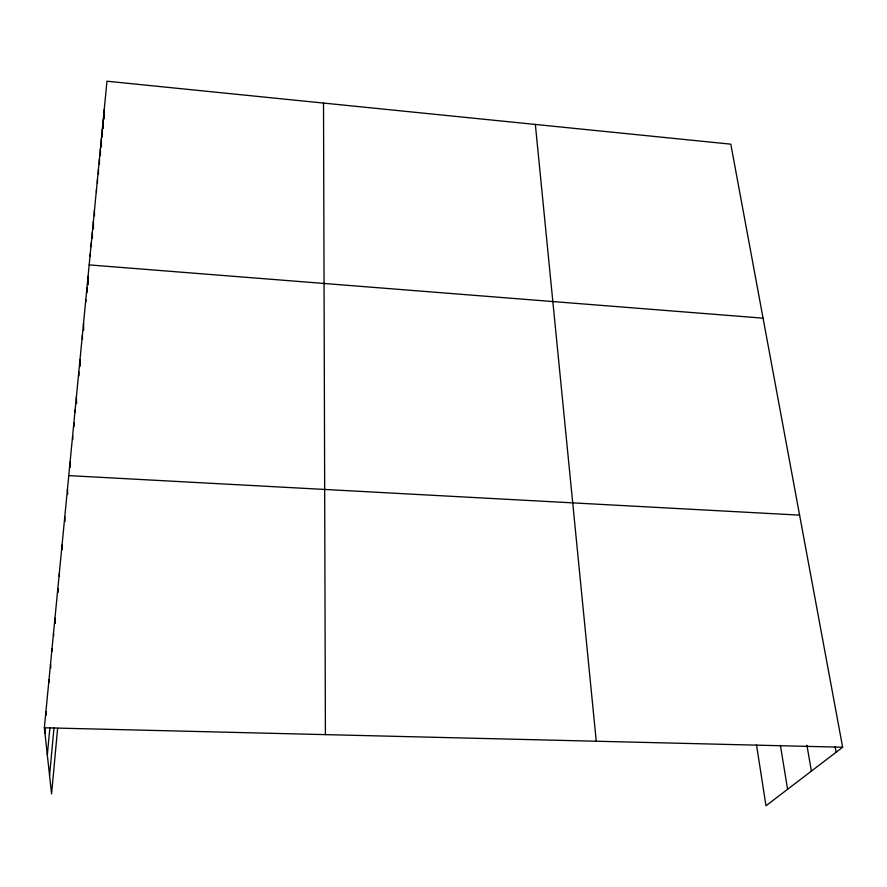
<?xml version="1.0" encoding="UTF-8"?>
<svg xmlns="http://www.w3.org/2000/svg" width="887" height="887" viewBox="0 0 887 887"><rect width="100%" height="100%" fill="white"/><g stroke="black" fill="none" stroke-linecap="round" stroke-linejoin="round"><path stroke-width="1.33" d="M57.622 728.271L51.579 793.887L44.35 727.772L106.961 81.216L730.799 144.16L842.65 747.242L765.98 805.784L756.478 744.581M47.321 754.892L49.894 727.728M49.561 775.393L54.007 727.817M44.971 733.427L45.481 728.072M44.35 727.772L842.65 747.242M68.765 475.609L799.608 515.136M89.177 264.903L763.075 318.167M835.177 746.854L836.153 752.198M806.926 745.246L811.394 771.102M780.394 745.302L787.589 789.275M45.913 711.574L46.279 715.044M535.349 124.435L596.252 741.233M49.007 679.73L49.228 682.136M50.515 664.075L50.847 667.756M52.011 648.597L52.233 651.102M53.497 633.296L53.708 635.835M54.961 618.161L55.36 623.339M57.843 588.403L58.121 592.394M59.263 573.756L59.44 576.461M62.057 544.951L62.334 549.596M64.784 516.766L65.039 521.523M67.456 489.18L67.7 494.059M70.073 462.171L70.295 467.15M72.634 435.717L72.789 439.531M73.887 422.7L74.042 426.547M75.14 409.816L75.24 412.411M76.371 397.066L76.604 403.596M78.81 371.941L78.932 375.922M80.007 359.568L80.207 366.264M82.369 335.197L82.469 339.277M83.533 323.19L83.7 330.042M86.948 287.876L87.048 292.677M85.817 299.529L85.873 301.913M88.068 276.334L88.234 284.782M91.294 242.971L91.35 246.653M90.241 253.882L90.286 256.332M92.348 232.161L92.436 238.337M94.41 210.829L94.477 215.818M93.379 221.44L93.479 228.901M96.439 189.885L96.461 192.412M97.437 179.562L97.47 183.365M99.411 159.183L99.444 164.295M98.424 169.328L98.468 174.417M101.351 139.17L101.395 146.909M100.386 149.138L100.431 155.558M103.258 119.512L103.291 128.604M102.304 129.302L102.338 137.064M323.511 103.069L325.407 734.624M104.189 109.811L104.222 118.947"/></g></svg>
